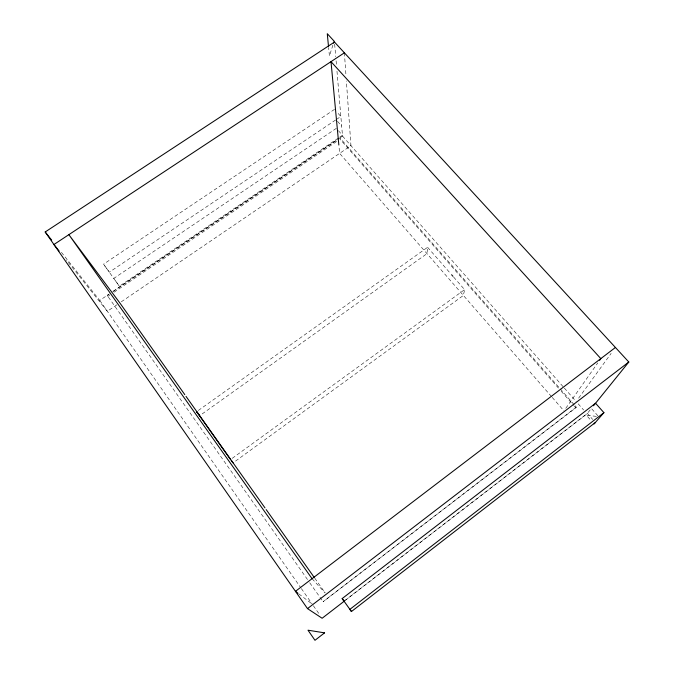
<?xml version="1.0" encoding="UTF-8"?>
<svg xmlns="http://www.w3.org/2000/svg" width="674" height="674" viewBox="0 0 674 674"><rect width="100%" height="100%" fill="white"/><g stroke="black" fill="none" stroke-linecap="round" stroke-linejoin="round"><path stroke-width="0.51" stroke-dasharray="3.37 2.53" d="M198.341 410.466L427.602 247.307L426.987 253.643L200.549 415.083M453.636 277.081L464.597 289.626L463.392 295.431L233.954 462.246M332.905 45.133L329.418 55.976L328.642 47.879M565.781 408.309L597.796 362.898M578.621 398.149L611.141 353.387M576.295 407.13L323.082 601.722L575.781 407.821L576.295 407.13L574.905 405.554M344.052 601.166L587.366 413.398L592.707 419.464M345.45 600.256L587.012 413.844L591.376 408.427L598.883 416.911M232.235 458.328L464.597 289.626M116.922 304.774L107.351 311.278L66.305 259.987M121.278 301.817L350.96 145.668L346.377 80.981M334.531 109.365L103.569 264.149L119.34 286.223L338.971 137.631M339.848 137.041L342.459 135.272L337.034 129.113M61.427 252.337L99.744 300.402L109.314 293.923M112.794 291.564L339.047 138.456M339.915 137.867L342.527 136.097L336.899 70.265M307.496 579.522L107.225 295.439L108.969 294.26M113.325 291.311L339.056 138.549M109.668 295.178L107.924 296.358L107.225 295.439M114.016 292.238L338.306 140.386M336.351 128.338L113.771 278.421L119.34 286.223M335.61 120.006L109.306 272.195L103.569 264.149M336.486 119.416L340.85 116.476L337.059 112.213M596.364 416.355L586.414 415.277L590.879 420.357M298.809 593.878L311.363 603.424M312.062 578.688L325.053 592.926M337.531 121.362L341.667 126.038M342.527 136.097L563.658 387.314M564.349 388.098L576.169 401.527M578.199 403.836L583.625 409.994M574.214 404.762L339.932 137.959L340.041 139.215L558.443 388.072M561.215 391.232L573.7 405.453M574.391 406.245L575.781 407.821M427.602 247.307L450.898 273.947M551.543 396.624L339.629 153.369L338.946 146.073M552.233 397.416L563.97 410.879M314.8 578.233L325.129 592.817M309.745 582.799L323.267 601.899M99.744 300.402L300.756 587.703M301.354 588.562L312.197 604.064M313.368 605.732L319.796 614.915M334.666 44.147L335.736 56.683M336.099 60.862L336.545 66.086M344.389 52.816L346.006 75.766"/><path stroke-width="1.01" d="M333.537 43.161L334.169 41.19L327.278 33.7L328.541 46.86M599.607 360.329L600.812 358.619L331.001 61.646L338.845 145.036M593.541 405.748L628.808 362.022L334.489 42.049L45.192 231.974L307.504 608.614L322.13 618.26L344.616 600.896M594.072 423.98L603.921 412.665L595.555 403.246L342.173 598.571L351.44 611.529L595.369 422.488M603.921 412.665L349.882 609.363L351.44 611.529M307.504 608.614L628.808 362.022M615.429 347.481L295.465 591.334L297.975 593.246M344.389 52.816L53.928 244.519L59.144 251.031M451.58 274.731L452.953 276.298M45.192 231.974L51.687 240.121M231.174 460.393L233.103 462.87M199.698 415.69L196.631 411.688L230.533 459.567M342.173 598.571L344.052 601.166M184.786 394.635L119.77 302.837L68.866 234.662L312.062 578.688M185.999 396.354L264.983 507.884M266.196 509.603L314.194 577.374M324.573 632.861L314.977 640.3L307.993 630.198L324.573 632.861"/></g></svg>
